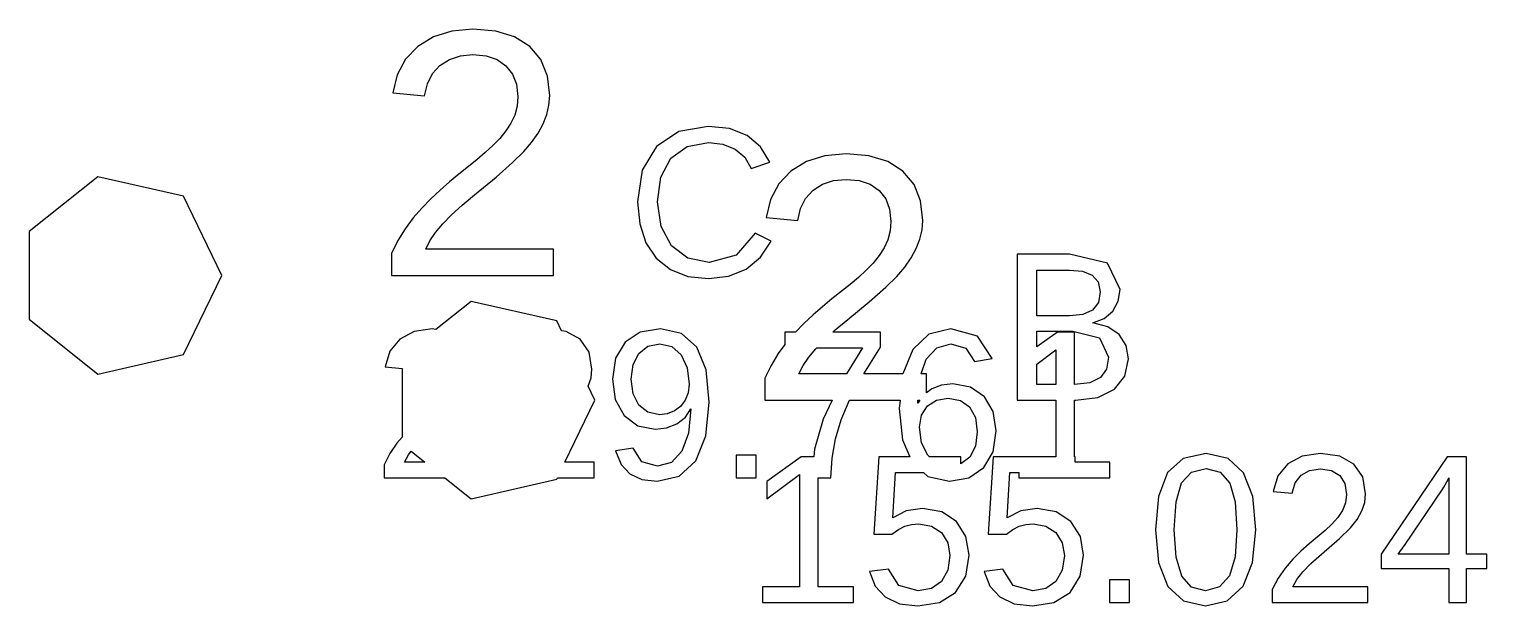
# Model space of a CAD drawing. Header units: metres. Extents: x 9 to 277, y -2 to 247.
# Drawn here: x 21.26 to 50.04, y 162.89 to 174.28 of the extents above; entities that cross this region are included whole.
import ezdxf

# ---------------------------------------------------------------- set-up
doc = ezdxf.new("R2010")
doc.units = ezdxf.units.M

msp = doc.modelspace()

# ---------------------------------------------------------------- linework, layer by layer
for p, q in [((29.2467, 174.126), (28.9377, 173.937)), ((29.6097, 174.24), (29.2467, 174.126)), ((30.0267, 174.278), (29.6097, 174.24)), ((30.4759, 174.24), (30.0267, 174.278)), ((30.8499, 174.126), (30.4759, 174.24)), ((31.1487, 173.936), (30.8499, 174.126)), ((28.9377, 173.937), (28.6951, 173.684)), ((31.3671, 173.676), (31.1487, 173.936)), ((28.6951, 173.684), (28.5311, 173.378)), ((29.2265, 173.399), (29.3737, 173.561)), ((29.3737, 173.561), (29.5605, 173.679)), ((29.5605, 173.679), (29.7782, 173.75)), ((29.7782, 173.75), (30.0267, 173.774)), ((30.0267, 173.774), (30.2844, 173.749)), ((30.2844, 173.749), (30.5014, 173.677)), ((30.5014, 173.677), (30.6777, 173.556)), ((30.6777, 173.556), (30.8077, 173.391)), ((31.4981, 173.352), (31.3671, 173.676)), ((28.5311, 173.378), (28.4457, 173.021)), ((29.1262, 173.2), (29.2265, 173.399)), ((30.8077, 173.391), (30.8857, 173.188)), ((31.5417, 172.965), (31.4981, 173.352)), ((28.4457, 173.021), (29.0727, 172.963)), ((29.0727, 172.963), (29.1262, 173.2)), ((30.8857, 173.188), (30.9117, 172.945)), ((30.8966, 172.756), (30.8513, 172.581)), ((30.9117, 172.945), (30.8966, 172.756)), ((31.4844, 172.594), (31.5274, 172.779)), ((31.5274, 172.779), (31.5417, 172.965)), ((30.7757, 172.421), (30.6763, 172.269)), ((30.8513, 172.581), (30.7757, 172.421)), ((31.3129, 172.226), (31.4127, 172.41)), ((31.4127, 172.41), (31.4844, 172.594)), ((30.558, 172.121), (30.4207, 171.979)), ((30.6763, 172.269), (30.558, 172.121)), ((31.1852, 172.042), (31.3129, 172.226)), ((34.089, 172.259), (33.6477, 171.962)), ((34.6727, 172.358), (34.089, 172.259)), ((35.093, 172.313), (34.6727, 172.358)), ((35.4377, 172.179), (35.093, 172.313)), ((35.704, 171.956), (35.4377, 172.179)), ((30.2682, 171.838), (30.1039, 171.697)), ((30.4207, 171.979), (30.2682, 171.838)), ((30.8089, 171.642), (31.0297, 171.859)), ((31.0297, 171.859), (31.1852, 172.042)), ((33.6477, 171.962), (33.3702, 171.49)), ((33.9357, 171.727), (34.2535, 171.962)), ((34.2535, 171.962), (34.6767, 172.041)), ((34.6767, 172.041), (34.9597, 172.007)), ((34.9597, 172.007), (35.2007, 171.908)), ((35.2007, 171.908), (35.3915, 171.746)), ((35.8887, 171.648), (35.704, 171.956)), ((30.1039, 171.697), (29.7452, 171.412)), ((30.4848, 171.357), (30.8089, 171.642)), ((33.7377, 171.354), (33.9357, 171.727)), ((35.3915, 171.746), (35.5217, 171.526)), ((35.5217, 171.526), (35.8887, 171.648)), ((36.6142, 171.662), (36.3052, 171.473)), ((36.9772, 171.776), (36.6142, 171.662)), ((37.3942, 171.814), (36.9772, 171.776)), ((37.8433, 171.776), (37.3942, 171.814)), ((38.2173, 171.662), (37.8433, 171.776)), ((38.5162, 171.472), (38.2173, 171.662)), ((22.6207, 171.363), (21.2638, 170.281)), ((24.3127, 170.977), (22.6207, 171.363)), ((29.5615, 171.259), (29.3767, 171.099)), ((29.7452, 171.412), (29.5615, 171.259)), ((30.0577, 171.006), (30.4848, 171.357)), ((33.3702, 171.49), (33.2777, 170.866)), ((33.6717, 170.866), (33.7377, 171.354)), ((36.3052, 171.473), (36.0625, 171.22)), ((36.928, 171.215), (37.1456, 171.286)), ((37.1456, 171.286), (37.3942, 171.31)), ((37.3942, 171.31), (37.6518, 171.285)), ((37.6518, 171.285), (37.8688, 171.213)), ((38.7345, 171.212), (38.5162, 171.472)), ((25.0658, 169.414), (24.3127, 170.977)), ((29.3767, 171.099), (29.1942, 170.928)), ((29.8123, 170.8), (30.0577, 171.006)), ((36.0625, 171.22), (35.8985, 170.914)), ((36.594, 170.935), (36.7412, 171.097)), ((36.7412, 171.097), (36.928, 171.215)), ((37.8688, 171.213), (38.0452, 171.092)), ((38.0452, 171.092), (38.1752, 170.927)), ((38.8655, 170.888), (38.7345, 171.212)), ((29.0172, 170.744), (28.8457, 170.548)), ((29.1942, 170.928), (29.0172, 170.744)), ((29.6026, 170.608), (29.8123, 170.8)), ((33.2777, 170.866), (33.319, 170.431)), ((33.7405, 170.378), (33.6717, 170.866)), ((35.8985, 170.914), (35.8132, 170.557)), ((36.4402, 170.499), (36.4936, 170.736)), ((36.4936, 170.736), (36.594, 170.935)), ((38.1752, 170.927), (38.2532, 170.724)), ((38.2532, 170.724), (38.2792, 170.481)), ((38.9092, 170.501), (38.8655, 170.888)), ((28.8457, 170.548), (28.6863, 170.334)), ((29.2879, 170.26), (29.4287, 170.43)), ((29.4287, 170.43), (29.6026, 170.608)), ((33.319, 170.431), (33.4427, 170.058)), ((35.8132, 170.557), (36.4402, 170.499)), ((38.2792, 170.481), (38.2641, 170.292)), ((38.8948, 170.315), (38.9092, 170.501)), ((21.2638, 170.281), (21.2638, 168.546)), ((28.544, 170.1), (28.4187, 169.846)), ((28.6863, 170.334), (28.544, 170.1)), ((29.1759, 170.095), (29.2879, 170.26)), ((33.9467, 169.997), (33.7405, 170.378)), ((35.5977, 170.246), (35.22, 169.813)), ((35.9147, 170.091), (35.5977, 170.246)), ((38.2187, 170.117), (38.1432, 169.957)), ((38.2641, 170.292), (38.2187, 170.117)), ((38.7802, 169.946), (38.8518, 170.13)), ((38.8518, 170.13), (38.8948, 170.315)), ((28.4187, 169.846), (28.4187, 169.414)), ((29.0927, 169.935), (29.1759, 170.095)), ((31.6167, 169.935), (29.0927, 169.935)), ((31.6167, 169.414), (31.6167, 169.935)), ((33.4427, 170.058), (33.6462, 169.756)), ((34.2712, 169.751), (33.9467, 169.997)), ((35.22, 169.813), (34.6927, 169.669)), ((35.702, 169.771), (35.9147, 170.091)), ((38.1432, 169.957), (38.0437, 169.805)), ((38.6803, 169.762), (38.7802, 169.946)), ((41.8032, 169.83), (40.7712, 169.83)), ((40.7712, 169.83), (40.7712, 166.95)), ((42.5524, 169.656), (41.8032, 169.83)), ((33.6462, 169.756), (33.9247, 169.533)), ((33.9247, 169.533), (34.2707, 169.395)), ((34.6927, 169.669), (34.2712, 169.751)), ((35.072, 169.397), (35.4177, 169.539)), ((35.4177, 169.539), (35.702, 169.771)), ((37.9254, 169.657), (37.7882, 169.515)), ((38.0437, 169.805), (37.9254, 169.657)), ((38.3972, 169.395), (38.5526, 169.578)), ((38.5526, 169.578), (38.6803, 169.762)), ((42.8022, 169.136), (42.5524, 169.656)), ((24.3127, 167.85), (25.0658, 169.414)), ((28.4187, 169.414), (31.6167, 169.414)), ((34.2707, 169.395), (34.6747, 169.35)), ((34.6747, 169.35), (35.072, 169.397)), ((37.4713, 169.233), (37.1126, 168.948)), ((37.6356, 169.374), (37.4713, 169.233)), ((37.7882, 169.515), (37.6356, 169.374)), ((38.1763, 169.178), (38.3972, 169.395)), ((41.1592, 168.614), (41.1592, 169.519)), ((41.1592, 169.519), (41.8032, 169.519)), ((41.8032, 169.519), (42.0642, 169.494)), ((42.0642, 169.494), (42.2552, 169.419)), ((42.2552, 169.419), (42.3729, 169.287)), ((42.3729, 169.287), (42.4122, 169.089)), ((37.1126, 168.948), (36.929, 168.795)), ((37.8523, 168.893), (38.1763, 169.178)), ((42.4122, 169.089), (42.3742, 168.878)), ((42.7669, 168.902), (42.8022, 169.136)), ((29.9882, 168.899), (29.2962, 168.348)), ((31.6802, 168.513), (29.9882, 168.899)), ((36.929, 168.795), (36.7442, 168.635)), ((37.4252, 168.542), (37.8523, 168.893)), ((42.2602, 168.73), (42.0704, 168.643)), ((42.3742, 168.878), (42.2602, 168.73)), ((42.4912, 168.565), (42.6612, 168.709)), ((42.6612, 168.709), (42.7669, 168.902)), ((21.2638, 168.546), (22.6207, 167.464)), ((31.7742, 168.318), (31.6802, 168.513)), ((36.5616, 168.464), (36.3974, 168.294)), ((36.7442, 168.635), (36.5616, 168.464)), ((37.1797, 168.336), (37.4252, 168.542)), ((41.8032, 168.614), (41.1592, 168.614)), ((42.0704, 168.643), (41.8032, 168.614)), ((42.2632, 168.478), (42.4912, 168.565)), ((42.5624, 168.399), (42.2632, 168.478)), ((42.7842, 168.246), (42.5624, 168.399)), ((28.5807, 168.155), (28.3832, 167.917)), ((28.8662, 168.307), (28.5807, 168.155)), ((29.2227, 168.358), (28.8662, 168.307)), ((29.2962, 168.348), (29.2227, 168.358)), ((31.8635, 168.306), (31.7742, 168.318)), ((32.1445, 168.151), (31.8635, 168.306)), ((32.3185, 167.9), (32.1445, 168.151)), ((33.0303, 168.093), (32.842, 167.779)), ((33.3303, 168.291), (33.0303, 168.093)), ((33.7283, 168.358), (33.3303, 168.291)), ((34.1458, 168.267), (33.7283, 168.358)), ((34.4483, 167.997), (34.1458, 168.267)), ((36.3974, 168.294), (36.1859, 168.294)), ((36.1859, 168.294), (36.1859, 168.047)), ((37.1337, 168.294), (37.1797, 168.336)), ((38.0699, 168.294), (37.1337, 168.294)), ((38.0699, 167.997), (38.0699, 168.294)), ((39.03, 168.256), (38.7087, 167.951)), ((39.4637, 168.358), (39.03, 168.256)), ((39.9894, 168.212), (39.4637, 168.358)), ((40.2767, 167.775), (39.9894, 168.212)), ((41.1592, 168.001), (41.1592, 168.311)), ((41.1592, 168.311), (41.8732, 168.311)), ((41.5665, 168.294), (41.1592, 168.001)), ((41.9035, 168.294), (41.5665, 168.294)), ((41.8732, 168.311), (42.3997, 168.182)), ((41.9035, 167.261), (41.9035, 168.294)), ((42.3997, 168.182), (42.5752, 167.796)), ((42.9214, 168.031), (42.7842, 168.246)), ((22.6207, 167.464), (24.3127, 167.85)), ((28.3832, 167.917), (28.2907, 167.609)), ((32.3765, 167.562), (32.3185, 167.9)), ((33.189, 167.653), (33.3023, 167.873)), ((33.3023, 167.873), (33.481, 168.014)), ((33.481, 168.014), (33.7153, 168.061)), ((33.7153, 168.061), (33.9533, 168.006)), ((33.9533, 168.006), (34.1373, 167.842)), ((34.1373, 167.842), (34.255, 167.587)), ((34.632, 167.545), (34.4483, 167.997)), ((36.0537, 167.87), (35.9114, 167.636)), ((36.1859, 168.047), (36.0537, 167.87)), ((36.5433, 167.631), (36.6553, 167.796)), ((36.6553, 167.796), (36.7962, 167.966)), ((36.7962, 167.966), (36.8128, 167.983)), ((36.8128, 167.983), (37.7169, 167.983)), ((37.7169, 167.983), (37.3997, 167.471)), ((37.7449, 167.471), (38.0699, 167.997)), ((38.7087, 167.951), (38.5157, 167.471)), ((38.9777, 167.761), (39.1834, 167.986)), ((39.1834, 167.986), (39.4587, 168.061)), ((39.4587, 168.061), (39.7562, 167.973)), ((39.7562, 167.973), (39.9267, 167.712)), ((41.1592, 167.663), (41.5355, 167.945)), ((41.5355, 167.945), (41.5355, 167.261)), ((42.5752, 167.796), (42.5349, 167.562)), ((42.9672, 167.766), (42.9214, 168.031)), ((28.2907, 167.609), (28.6313, 167.577)), ((28.6313, 167.577), (28.6313, 166.22)), ((32.3575, 167.393), (32.3765, 167.562)), ((32.842, 167.779), (32.7793, 167.367)), ((33.1513, 167.367), (33.189, 167.653)), ((34.255, 167.587), (34.2943, 167.263)), ((34.6933, 166.912), (34.632, 167.545)), ((35.9114, 167.636), (35.7862, 167.382)), ((36.4602, 167.471), (36.5433, 167.631)), ((38.8769, 167.471), (38.9777, 167.761)), ((39.9267, 167.712), (40.2767, 167.775)), ((41.1592, 167.261), (41.1592, 167.663)), ((42.5349, 167.562), (42.4142, 167.395)), ((42.8982, 167.422), (42.9672, 167.766)), ((32.3005, 167.226), (32.3575, 167.393)), ((32.4332, 166.95), (32.3005, 167.226)), ((32.7793, 167.367), (32.8368, 166.962)), ((33.189, 167.075), (33.1513, 167.367)), ((34.2943, 167.263), (34.2748, 167.096)), ((35.7862, 167.382), (35.7862, 166.95)), ((37.3997, 167.471), (36.4602, 167.471)), ((38.5157, 167.471), (37.7449, 167.471)), ((38.9842, 167.471), (38.8769, 167.471)), ((38.9842, 167.097), (38.9842, 167.471)), ((39.2797, 167.245), (39.0867, 167.173)), ((39.4987, 167.27), (39.2797, 167.245)), ((39.8519, 167.207), (39.4987, 167.27)), ((41.5355, 167.261), (41.1592, 167.261)), ((42.2064, 167.294), (41.9035, 167.261)), ((42.4142, 167.395), (42.2064, 167.294)), ((42.6912, 167.165), (42.8982, 167.422)), ((31.8433, 165.725), (32.4332, 166.95)), ((32.8368, 166.962), (33.0093, 166.646)), ((33.3023, 166.851), (33.189, 167.075)), ((34.2163, 166.949), (34.1248, 166.827)), ((34.2748, 167.096), (34.2163, 166.949)), ((35.7862, 166.95), (37.119, 166.95)), ((37.119, 166.95), (36.9429, 166.576)), ((37.2964, 166.559), (37.4539, 166.939)), ((37.4539, 166.939), (37.4598, 166.95)), ((37.4598, 166.95), (38.4599, 166.95)), ((38.4599, 166.95), (38.4437, 166.786)), ((38.8496, 166.95), (38.8077, 166.893)), ((38.8077, 166.893), (38.8125, 166.95)), ((38.8125, 166.95), (38.8496, 166.95)), ((39.0867, 167.173), (38.9842, 167.097)), ((38.9997, 166.835), (39.1809, 166.949)), ((39.1809, 166.949), (39.4107, 166.988)), ((39.4107, 166.988), (39.6509, 166.944)), ((39.6509, 166.944), (39.8317, 166.815)), ((40.1237, 167.018), (39.8519, 167.207)), ((40.2977, 166.723), (40.1237, 167.018)), ((40.7712, 166.95), (41.5355, 166.95)), ((41.5355, 166.95), (41.5355, 165.83)), ((41.9035, 165.83), (41.9035, 166.95)), ((41.9035, 166.95), (41.9232, 166.95)), ((41.9232, 166.95), (42.3612, 167.003)), ((42.3612, 167.003), (42.6912, 167.165)), ((33.0093, 166.646), (33.2785, 166.442)), ((33.48, 166.709), (33.3023, 166.851)), ((33.7113, 166.662), (33.48, 166.709)), ((33.8635, 166.68), (33.7113, 166.662)), ((34.0043, 166.737), (33.8635, 166.68)), ((34.1248, 166.827), (34.0043, 166.737)), ((34.2215, 166.613), (34.3313, 166.778)), ((34.3313, 166.778), (34.2823, 166.295)), ((34.6263, 166.246), (34.6933, 166.912)), ((38.4437, 166.786), (38.5074, 166.167)), ((38.8437, 166.415), (38.8827, 166.654)), ((38.8827, 166.654), (38.9997, 166.835)), ((39.8317, 166.815), (39.9457, 166.606)), ((40.3557, 166.342), (40.2977, 166.723)), ((33.2785, 166.442), (33.6243, 166.374)), ((33.6243, 166.374), (33.8488, 166.401)), ((33.8488, 166.401), (34.0543, 166.484)), ((34.0543, 166.484), (34.2215, 166.613)), ((36.9429, 166.576), (36.7697, 165.98)), ((37.1839, 166.185), (37.2964, 166.559)), ((38.8842, 166.107), (38.8437, 166.415)), ((39.9457, 166.606), (39.9837, 166.326)), ((28.5247, 166.097), (28.388, 165.898)), ((28.6313, 166.22), (28.5247, 166.097)), ((34.2823, 166.295), (34.1513, 165.939)), ((34.4253, 165.754), (34.6263, 166.246)), ((37.1164, 165.806), (37.1839, 166.185)), ((38.5074, 166.167), (38.6508, 165.83)), ((39.0057, 165.861), (38.8842, 166.107)), ((39.9837, 166.326), (39.9462, 166.042)), ((40.2944, 165.93), (40.3557, 166.342)), ((28.388, 165.898), (28.2737, 165.672)), ((28.6757, 165.725), (28.7557, 165.872)), ((28.7557, 165.872), (28.8087, 165.94)), ((28.8087, 165.94), (29.0792, 165.725)), ((33.1873, 166.002), (32.8383, 165.947)), ((32.8383, 165.947), (32.9538, 165.675)), ((33.3618, 165.734), (33.1873, 166.002)), ((34.1513, 165.939), (33.9448, 165.718)), ((35.62, 165.862), (35.224, 165.862)), ((35.224, 165.862), (35.224, 165.414)), ((35.62, 165.414), (35.62, 165.862)), ((36.5062, 165.83), (35.8292, 165.343)), ((36.7543, 165.83), (36.5062, 165.83)), ((36.7697, 165.98), (36.7543, 165.83)), ((37.0939, 165.414), (37.1164, 165.806)), ((38.0369, 165.83), (37.9419, 164.301)), ((38.6508, 165.83), (38.0369, 165.83)), ((39.0413, 165.83), (39.0057, 165.861)), ((39.6569, 165.83), (39.0413, 165.83)), ((39.6569, 165.69), (39.6569, 165.83)), ((39.8337, 165.826), (39.6569, 165.69)), ((39.9462, 166.042), (39.8337, 165.826)), ((40.1107, 165.616), (40.2944, 165.93)), ((40.2967, 165.83), (40.2017, 164.301)), ((41.5355, 165.83), (40.2967, 165.83)), ((41.9167, 165.83), (41.9035, 165.83)), ((41.9167, 165.725), (41.9167, 165.83)), ((44.0519, 165.8), (43.7424, 165.518)), ((44.5004, 165.894), (44.0519, 165.8)), ((44.9381, 165.799), (44.5004, 165.894)), ((45.2434, 165.514), (44.9381, 165.799)), ((46.4016, 165.843), (46.1161, 165.691)), ((46.7581, 165.894), (46.4016, 165.843)), ((47.1391, 165.842), (46.7581, 165.894)), ((47.4201, 165.687), (47.1391, 165.842)), ((49.2609, 165.83), (47.9559, 163.906)), ((49.6429, 165.83), (49.2609, 165.83)), ((49.6429, 163.91), (49.6429, 165.83)), ((28.2737, 165.672), (28.2737, 165.414)), ((29.0792, 165.725), (28.6757, 165.725)), ((32.4215, 165.725), (31.8433, 165.725)), ((32.4215, 165.414), (32.4215, 165.725)), ((32.9538, 165.675), (33.1263, 165.491)), ((33.6673, 165.645), (33.3618, 165.734)), ((33.9448, 165.718), (33.6673, 165.645)), ((34.1003, 165.451), (34.4253, 165.754)), ((38.3159, 164.623), (38.3699, 165.519)), ((38.3699, 165.519), (38.9228, 165.519)), ((38.9228, 165.519), (39.0102, 165.441)), ((39.8192, 165.416), (40.1107, 165.616)), ((40.5757, 164.623), (40.6297, 165.519)), ((40.6297, 165.519), (40.8065, 165.519)), ((40.8065, 165.519), (40.8065, 165.414)), ((42.5995, 165.725), (41.9167, 165.725)), ((42.5995, 165.414), (42.5995, 165.725)), ((43.7424, 165.518), (43.5631, 165.048)), ((44.0184, 165.315), (44.2124, 165.526)), ((44.2124, 165.526), (44.5004, 165.597)), ((44.5004, 165.597), (44.7804, 165.525)), ((44.7804, 165.525), (44.9684, 165.311)), ((45.4234, 165.043), (45.2434, 165.514)), ((46.1161, 165.691), (45.9186, 165.453)), ((46.3761, 165.466), (46.5466, 165.561)), ((46.5466, 165.561), (46.7581, 165.593)), ((46.7581, 165.593), (46.9754, 165.559)), ((46.9754, 165.559), (47.1391, 165.46)), ((47.5941, 165.436), (47.4201, 165.687)), ((28.2737, 165.414), (29.4692, 165.414)), ((29.4692, 165.414), (29.9882, 165)), ((29.9882, 165), (31.6802, 165.386)), ((31.6802, 165.386), (31.6935, 165.414)), ((31.6935, 165.414), (32.4215, 165.414)), ((33.1263, 165.491), (33.361, 165.385)), ((33.361, 165.385), (33.6613, 165.35)), ((33.6613, 165.35), (34.1003, 165.451)), ((35.224, 165.414), (35.62, 165.414)), ((35.8292, 164.998), (36.4752, 165.481)), ((35.8292, 165.343), (35.8292, 164.998)), ((36.4752, 165.481), (36.4752, 163.261)), ((36.8432, 163.261), (36.8432, 165.414)), ((36.8432, 165.414), (37.0939, 165.414)), ((39.0102, 165.441), (39.4347, 165.35)), ((39.4347, 165.35), (39.8192, 165.416)), ((40.8065, 165.414), (42.5995, 165.414)), ((43.9089, 164.943), (44.0184, 165.315)), ((44.9684, 165.311), (45.0756, 164.938)), ((45.9186, 165.453), (45.8261, 165.145)), ((46.2001, 165.11), (46.2571, 165.313)), ((46.2571, 165.313), (46.3761, 165.466)), ((47.1391, 165.46), (47.2419, 165.3)), ((47.2419, 165.3), (47.2761, 165.086)), ((47.6521, 165.098), (47.5941, 165.436)), ((49.1619, 165.177), (49.1944, 165.23)), ((49.1944, 165.23), (49.2807, 165.385)), ((49.2807, 165.385), (49.2969, 165.418)), ((49.2969, 165.418), (49.2969, 163.91)), ((43.5631, 165.048), (43.5034, 164.39)), ((43.8724, 164.39), (43.9089, 164.943)), ((45.0756, 164.938), (45.1114, 164.39)), ((45.4834, 164.39), (45.4234, 165.043)), ((45.8261, 165.145), (46.2001, 165.11)), ((47.2561, 164.918), (47.1961, 164.768)), ((47.2761, 165.086), (47.2561, 164.918)), ((47.5761, 164.762), (47.6331, 164.929)), ((47.6331, 164.929), (47.6521, 165.098)), ((48.4349, 164.1), (49.1619, 165.177)), ((38.5809, 164.76), (38.3159, 164.623)), ((38.9039, 164.806), (38.5809, 164.76)), ((39.2812, 164.742), (38.9039, 164.806)), ((39.5729, 164.551), (39.2812, 164.742)), ((40.8407, 164.76), (40.5757, 164.623)), ((41.1637, 164.806), (40.8407, 164.76)), ((41.541, 164.742), (41.1637, 164.806)), ((41.8327, 164.551), (41.541, 164.742)), ((47.1039, 164.631), (46.9871, 164.5)), ((47.1961, 164.768), (47.1039, 164.631)), ((47.4816, 164.595), (47.5761, 164.762)), ((38.2999, 164.301), (38.4269, 164.396)), ((38.4269, 164.396), (38.5539, 164.46)), ((38.5539, 164.46), (38.6859, 164.495)), ((38.6859, 164.495), (38.8279, 164.507)), ((38.8279, 164.507), (39.0809, 164.463)), ((39.0809, 164.463), (39.2759, 164.333)), ((39.7604, 164.257), (39.5729, 164.551)), ((40.5597, 164.301), (40.6867, 164.396)), ((40.6867, 164.396), (40.8137, 164.46)), ((40.8137, 164.46), (40.9457, 164.495)), ((40.9457, 164.495), (41.0877, 164.507)), ((41.0877, 164.507), (41.3407, 164.463)), ((41.3407, 164.463), (41.5357, 164.333)), ((42.0202, 164.257), (41.8327, 164.551)), ((43.5034, 164.39), (43.5649, 163.742)), ((43.9094, 163.848), (43.8724, 164.39)), ((45.1114, 164.39), (45.0739, 163.856)), ((45.4204, 163.744), (45.4834, 164.39)), ((46.8501, 164.372), (46.5354, 164.111)), ((46.9871, 164.5), (46.8501, 164.372)), ((47.1329, 164.215), (47.3501, 164.428)), ((47.3501, 164.428), (47.4816, 164.595)), ((37.9419, 164.301), (38.2999, 164.301)), ((39.2759, 164.333), (39.4012, 164.133)), ((39.4012, 164.133), (39.4429, 163.879)), ((39.8229, 163.887), (39.7604, 164.257)), ((40.2017, 164.301), (40.5597, 164.301)), ((41.5357, 164.333), (41.6609, 164.133)), ((41.6609, 164.133), (41.7027, 163.879)), ((42.0827, 163.887), (42.0202, 164.257)), ((46.5354, 164.111), (46.3721, 163.967)), ((46.7791, 163.91), (47.1329, 164.215)), ((48.3259, 163.95), (48.4349, 164.1)), ((39.4429, 163.879), (39.4014, 163.589)), ((39.7559, 163.47), (39.8229, 163.887)), ((41.7027, 163.879), (41.6612, 163.589)), ((42.0157, 163.47), (42.0827, 163.887)), ((44.0204, 163.475), (43.9094, 163.848)), ((45.0739, 163.856), (44.9614, 163.481)), ((46.2126, 163.809), (46.0602, 163.633)), ((46.3721, 163.967), (46.2126, 163.809)), ((46.5701, 163.726), (46.7791, 163.91)), ((47.9559, 163.906), (47.9559, 163.622)), ((48.2939, 163.91), (48.3259, 163.95)), ((49.2969, 163.91), (48.2939, 163.91)), ((50.0449, 163.91), (49.6429, 163.91)), ((50.0449, 163.622), (50.0449, 163.91)), ((38.2279, 163.61), (37.8589, 163.567)), ((37.8589, 163.567), (37.9687, 163.275)), ((38.4332, 163.291), (38.2279, 163.61)), ((39.4014, 163.589), (39.2769, 163.37)), ((40.4877, 163.61), (40.1187, 163.567)), ((40.1187, 163.567), (40.2285, 163.275)), ((40.693, 163.291), (40.4877, 163.61)), ((41.6612, 163.589), (41.5367, 163.37)), ((43.5649, 163.742), (43.7494, 163.27)), ((44.9614, 163.481), (44.7694, 163.259)), ((45.2314, 163.272), (45.4204, 163.744)), ((46.0602, 163.633), (45.9234, 163.434)), ((46.2911, 163.408), (46.4091, 163.561)), ((46.4091, 163.561), (46.5701, 163.726)), ((47.9559, 163.622), (49.2969, 163.622)), ((49.2969, 163.622), (49.2969, 162.95)), ((49.6429, 163.622), (50.0449, 163.622)), ((49.6429, 162.95), (49.6429, 163.622)), ((36.4752, 163.261), (35.7462, 163.261)), ((35.7462, 163.261), (35.7462, 162.95)), ((37.5392, 163.261), (36.8432, 163.261)), ((37.5392, 162.95), (37.5392, 163.261)), ((37.9687, 163.275), (38.1679, 163.061)), ((38.8189, 163.185), (38.4332, 163.291)), ((39.0799, 163.231), (38.8189, 163.185)), ((39.2769, 163.37), (39.0799, 163.231)), ((39.5549, 163.153), (39.7559, 163.47)), ((40.2285, 163.275), (40.4277, 163.061)), ((41.0787, 163.185), (40.693, 163.291)), ((41.3397, 163.231), (41.0787, 163.185)), ((41.5367, 163.37), (41.3397, 163.231)), ((41.8147, 163.153), (42.0157, 163.47)), ((42.9875, 163.398), (42.5915, 163.398)), ((42.5915, 163.398), (42.5915, 162.95)), ((42.9875, 162.95), (42.9875, 163.398)), ((43.7494, 163.27), (44.0576, 162.982)), ((44.2126, 163.257), (44.0204, 163.475)), ((44.4914, 163.185), (44.2126, 163.257)), ((44.7694, 163.259), (44.4914, 163.185)), ((44.9196, 162.982), (45.2314, 163.272)), ((45.9234, 163.434), (45.8091, 163.208)), ((45.8091, 163.208), (45.8091, 162.95)), ((46.2111, 163.261), (46.2911, 163.408)), ((47.6971, 163.261), (46.2111, 163.261)), ((47.6971, 162.95), (47.6971, 163.261)), ((35.7462, 162.95), (37.5392, 162.95)), ((38.1679, 163.061), (38.4514, 162.929)), ((38.4514, 162.929), (38.8119, 162.886)), ((38.8119, 162.886), (39.2352, 162.952)), ((39.2352, 162.952), (39.5549, 163.153)), ((40.4277, 163.061), (40.7112, 162.929)), ((40.7112, 162.929), (41.0717, 162.886)), ((41.0717, 162.886), (41.4949, 162.952)), ((41.4949, 162.952), (41.8147, 163.153)), ((42.5915, 162.95), (42.9875, 162.95)), ((44.0576, 162.982), (44.4884, 162.886)), ((44.4884, 162.886), (44.9196, 162.982)), ((45.8091, 162.95), (47.6971, 162.95)), ((49.2969, 162.95), (49.6429, 162.95))]:
    msp.add_line(p, q)

doc.saveas('drawing.dxf')
